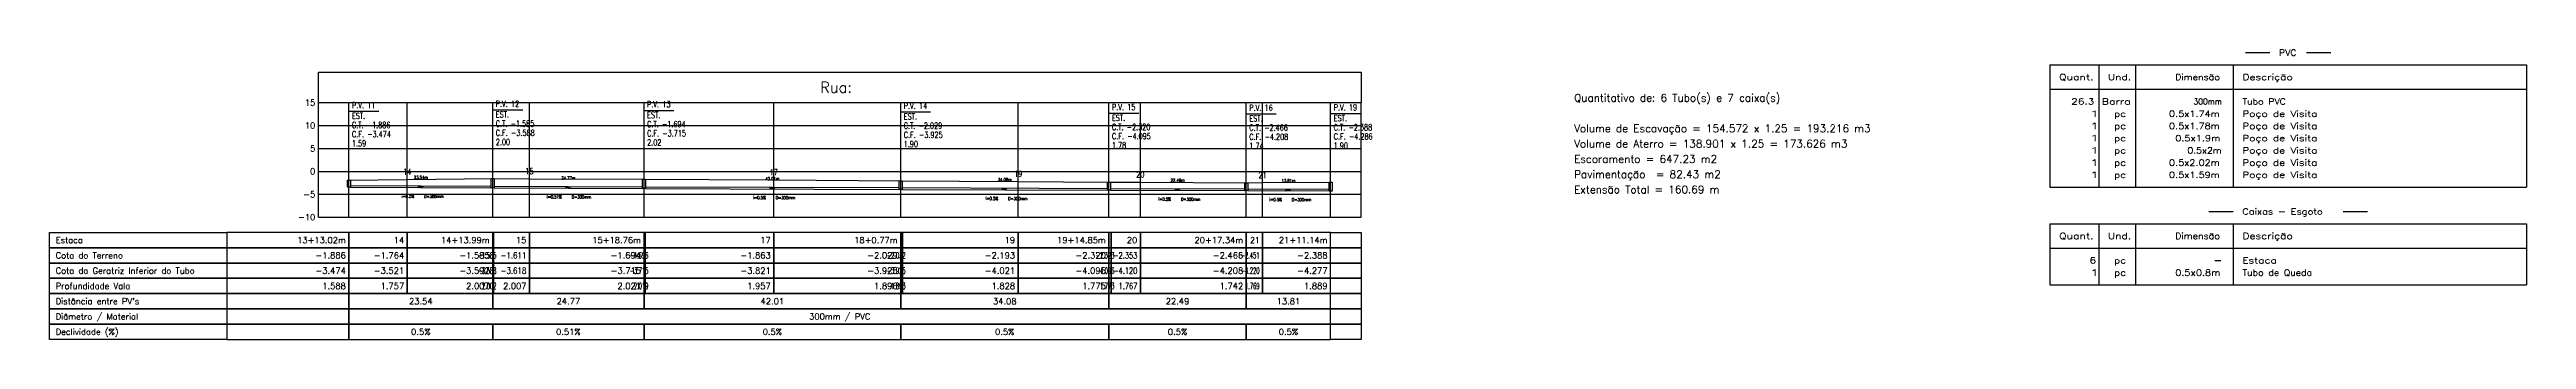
# Model space of a CAD drawing. Extents: x -44 to 14114764, y -20 to 289527804.
# Drawn here: x 359042.6 to 359448.1, y 7352678.1 to 7352725.5 of the extents above; entities that cross this region are included whole.
import ezdxf
from ezdxf.enums import TextEntityAlignment as Align

# ---------------------------------------------------------------- set-up
doc = ezdxf.new("R2010")
doc.units = 0
for name, color, linetype in [('LISTAGEM_LINHA', 7, 'Continuous'), ('LISTAGEM_TEXTO', 7, 'Continuous'), ('PS_IND_COMPRIMENTO', 7, 'Continuous'), ('PS_IND_DIAMETRO', 7, 'Continuous'), ('PS_IND_FLUXO', 3, 'Continuous'), ('PS_IND_INCLINACAO', 7, 'Continuous'), ('PS_PERFIL_CAIXAS', 7, 'Continuous'), ('PS_PERFIL_COTA_LIN', 7, 'Continuous'), ('PS_PERFIL_COTA_TXT', 5, 'Continuous'), ('PS_PERFIL_GRADE', 8, 'Continuous'), ('PS_PERFIL_TERRENO', 3, 'Continuous'), ('PS_PERFIL_TITULOS', 5, 'Continuous'), ('PS_PERFIL_TUBO', 7, 'Continuous'), ('PS_PONTOS_IDENTIFICACAO_LIN', 7, 'Continuous'), ('PS_PONTOS_IDENTIFICACAO_TXT', 7, 'Continuous')]:
    doc.layers.add(name, color=color, linetype=linetype)
doc.styles.add('ROMANS', font='ROMANS.shx', dxfattribs={"height": 2})

# ---------------------------------------------------------------- blocks, each defined once
blk = doc.blocks.new('*U1167')
at = {"layer": 'PS_PERFIL_GRADE', "linetype": 'Continuous'}
for p, q in [((0, 0), (0, 18.75)), ((0, 18.75), (170.69, 18.75)), ((5, 0), (5, 18.75)), ((14.55, 0), (14.55, 18.75)), ((28.54, 0), (28.54, 18.75)), ((28.54, 0), (28.54, 18.75)), ((34.55, 0), (34.55, 18.75)), ((53.31, 0), (53.31, 18.75)), ((53.31, 0), (53.31, 18.75)), ((74.55, 0), (74.55, 18.75)), ((95.32, 0), (95.32, 18.75)), ((95.32, 0), (95.32, 18.75)), ((114.55, 0), (114.55, 18.75)), ((129.39, 0), (129.39, 18.75)), ((129.39, 0), (129.39, 18.75)), ((134.55, 0), (134.55, 18.75)), ((151.89, 0), (151.89, 18.75)), ((151.89, 0), (151.89, 18.75)), ((154.55, 0), (154.55, 18.75)), ((165.69, 0), (165.69, 18.75)), ((170.69, 0), (170.69, 18.75)), ((0, 15), (170.69, 15)), ((0, 11.25), (170.69, 11.25)), ((0, 7.5), (170.69, 7.5)), ((0, 3.75), (170.69, 3.75)), ((0, 0), (170.69, 0))]:
    blk.add_line(p, q, dxfattribs=at)
blk.add_lwpolyline([(0, 18.75), (0, 23.75), (170.69, 23.75), (170.69, 18.75)], dxfattribs=at)
at = {"layer": 'PS_PERFIL_GRADE', "style": 'ROMANS'}
for s, p in [('15', (-0.5, 18.75)), ('10', (-0.5, 15)), ('5', (-0.5, 11.25)), ('-5', (-0.5, 3.75)), ('0', (-0.5, 7.5)), ('-10', (-0.5, 0))]:
    blk.add_text(s, height=1, dxfattribs=at).set_placement(p, align=Align.MIDDLE_RIGHT)

msp = doc.modelspace()

# ---------------------------------------------------------------- linework, layer by layer
at = {"layer": 'LISTAGEM_LINHA'}
for p, q in [((359402.077, 7352724.998), (359406.077, 7352724.998)), ((359412.077, 7352724.998), (359416.077, 7352724.998)), ((359370.077, 7352722.998), (359448.077, 7352722.998)), ((359370.077, 7352722.998), (359370.077, 7352702.998)), ((359370.077, 7352718.998), (359448.077, 7352718.998)), ((359378.077, 7352722.998), (359378.077, 7352702.998)), ((359384.077, 7352722.998), (359384.077, 7352702.998)), ((359400.077, 7352722.998), (359400.077, 7352702.998)), ((359448.077, 7352722.998), (359448.077, 7352702.998)), ((359370.077, 7352702.998), (359448.077, 7352702.998)), ((359396.077, 7352698.998), (359400.077, 7352698.998)), ((359418.077, 7352698.998), (359422.077, 7352698.998)), ((359370.077, 7352696.998), (359448.077, 7352696.998)), ((359370.077, 7352696.998), (359370.077, 7352686.998)), ((359378.077, 7352696.998), (359378.077, 7352686.998)), ((359384.077, 7352696.998), (359384.077, 7352686.998)), ((359400.077, 7352696.998), (359400.077, 7352686.998)), ((359448.077, 7352696.998), (359448.077, 7352686.998)), ((359370.077, 7352692.998), (359448.077, 7352692.998)), ((359397.077, 7352690.998), (359398.077, 7352690.998)), ((359370.077, 7352686.998), (359448.077, 7352686.998))]:
    msp.add_line(p, q, dxfattribs=at)
at = {"layer": 'PS_IND_FLUXO'}
for points in [[(359102.916, 7352703.032, 0.5, 0, 0), (359103.916, 7352703.028, 0, 0, 0)], [(359127.072, 7352702.943, 0.5, 0, 0), (359128.072, 7352702.939, 0, 0, 0)], [(359160.458, 7352702.817, 0.5, 0, 0), (359161.458, 7352702.813, 0, 0, 0)], [(359198.499, 7352702.674, 0.5, 0, 0), (359199.499, 7352702.671, 0, 0, 0)], [(359226.784, 7352702.568, 0.5, 0, 0), (359227.784, 7352702.564, 0, 0, 0)], [(359244.934, 7352702.5, 0.5, 0, 0), (359245.934, 7352702.496, 0, 0, 0)]]:
    msp.add_lwpolyline(points, format="xyseb", dxfattribs=at)
at = {"layer": 'PS_PERFIL_CAIXAS', "linetype": 'Continuous'}
for points in [[(359091.394, 7352704.153), (359091.894, 7352704.153), (359091.894, 7352702.962), (359091.394, 7352702.962)], [(359114.938, 7352704.379), (359115.438, 7352704.379), (359115.438, 7352702.876), (359114.938, 7352702.876)], [(359139.705, 7352704.297), (359140.205, 7352704.297), (359140.205, 7352702.781), (359139.705, 7352702.781)], [(359181.711, 7352704.046), (359182.211, 7352704.046), (359182.211, 7352702.624), (359181.711, 7352702.624)], [(359215.788, 7352703.827), (359216.288, 7352703.827), (359216.288, 7352702.496), (359215.788, 7352702.496)], [(359238.281, 7352703.718), (359238.781, 7352703.718), (359238.781, 7352702.412), (359238.281, 7352702.412)], [(359252.087, 7352703.776), (359252.587, 7352703.776), (359252.587, 7352702.352), (359252.087, 7352702.352)]]:
    msp.add_lwpolyline(points, close=True, dxfattribs=at)
at = {"layer": 'PS_PERFIL_COTA_LIN', "linetype": 'Continuous'}
for points in [[(359071.644, 7352695.567), (359071.644, 7352693.067), (359042.644, 7352693.067), (359042.644, 7352695.567)], [(359071.644, 7352695.567), (359071.644, 7352693.067), (359091.644, 7352693.067), (359091.644, 7352695.567)], [(359091.644, 7352695.567), (359091.644, 7352693.067), (359101.193, 7352693.067), (359101.193, 7352695.567)], [(359101.193, 7352695.567), (359101.193, 7352693.067), (359115.188, 7352693.067), (359115.188, 7352695.567)], [(359115.188, 7352695.567), (359115.188, 7352693.067), (359115.288, 7352693.067), (359115.288, 7352695.567)], [(359115.288, 7352695.567), (359115.288, 7352693.067), (359121.193, 7352693.067), (359121.193, 7352695.567)], [(359121.193, 7352695.567), (359121.193, 7352693.067), (359139.955, 7352693.067), (359139.955, 7352695.567)], [(359139.955, 7352695.567), (359139.955, 7352693.067), (359140.155, 7352693.067), (359140.155, 7352695.567)], [(359140.155, 7352695.567), (359140.155, 7352693.067), (359161.193, 7352693.067), (359161.193, 7352695.567)], [(359161.193, 7352695.567), (359161.193, 7352693.067), (359181.961, 7352693.067), (359181.961, 7352695.567)], [(359181.961, 7352695.567), (359181.961, 7352693.067), (359182.261, 7352693.067), (359182.261, 7352695.567)], [(359182.261, 7352695.567), (359182.261, 7352693.067), (359201.193, 7352693.067), (359201.193, 7352695.567)], [(359201.193, 7352695.567), (359201.193, 7352693.067), (359216.038, 7352693.067), (359216.038, 7352695.567)], [(359216.038, 7352695.567), (359216.038, 7352693.067), (359216.438, 7352693.067), (359216.438, 7352695.567)], [(359216.438, 7352695.567), (359216.438, 7352693.067), (359221.193, 7352693.067), (359221.193, 7352695.567)], [(359221.193, 7352695.567), (359221.193, 7352693.067), (359238.531, 7352693.067), (359238.531, 7352695.567)], [(359238.531, 7352695.567), (359238.531, 7352693.067), (359241.193, 7352693.067), (359241.193, 7352695.567)], [(359241.193, 7352695.567), (359241.193, 7352693.067), (359252.337, 7352693.067), (359252.337, 7352695.567)], [(359257.337, 7352695.567), (359257.337, 7352693.067), (359252.337, 7352693.067), (359252.337, 7352695.567)], [(359071.644, 7352693.067), (359071.644, 7352690.567), (359042.644, 7352690.567), (359042.644, 7352693.067)], [(359071.644, 7352693.067), (359071.644, 7352690.567), (359091.644, 7352690.567), (359091.644, 7352693.067)], [(359091.644, 7352693.067), (359091.644, 7352690.567), (359101.193, 7352690.567), (359101.193, 7352693.067)], [(359101.193, 7352693.067), (359101.193, 7352690.567), (359115.188, 7352690.567), (359115.188, 7352693.067)], [(359115.188, 7352693.067), (359115.188, 7352690.567), (359115.288, 7352690.567), (359115.288, 7352693.067)], [(359115.288, 7352693.067), (359115.288, 7352690.567), (359121.193, 7352690.567), (359121.193, 7352693.067)], [(359121.193, 7352693.067), (359121.193, 7352690.567), (359139.955, 7352690.567), (359139.955, 7352693.067)], [(359139.955, 7352693.067), (359139.955, 7352690.567), (359140.155, 7352690.567), (359140.155, 7352693.067)], [(359140.155, 7352693.067), (359140.155, 7352690.567), (359161.193, 7352690.567), (359161.193, 7352693.067)], [(359161.193, 7352693.067), (359161.193, 7352690.567), (359181.961, 7352690.567), (359181.961, 7352693.067)], [(359181.961, 7352693.067), (359181.961, 7352690.567), (359182.261, 7352690.567), (359182.261, 7352693.067)], [(359182.261, 7352693.067), (359182.261, 7352690.567), (359201.193, 7352690.567), (359201.193, 7352693.067)], [(359201.193, 7352693.067), (359201.193, 7352690.567), (359216.038, 7352690.567), (359216.038, 7352693.067)], [(359216.038, 7352693.067), (359216.038, 7352690.567), (359216.438, 7352690.567), (359216.438, 7352693.067)], [(359216.438, 7352693.067), (359216.438, 7352690.567), (359221.193, 7352690.567), (359221.193, 7352693.067)], [(359221.193, 7352693.067), (359221.193, 7352690.567), (359238.531, 7352690.567), (359238.531, 7352693.067)], [(359238.531, 7352693.067), (359238.531, 7352690.567), (359241.193, 7352690.567), (359241.193, 7352693.067)], [(359241.193, 7352693.067), (359241.193, 7352690.567), (359252.337, 7352690.567), (359252.337, 7352693.067)], [(359257.337, 7352693.067), (359257.337, 7352690.567), (359252.337, 7352690.567), (359252.337, 7352693.067)], [(359071.644, 7352690.567), (359071.644, 7352688.067), (359042.644, 7352688.067), (359042.644, 7352690.567)], [(359071.644, 7352688.067), (359071.644, 7352685.567), (359042.644, 7352685.567), (359042.644, 7352688.067)], [(359071.644, 7352690.567), (359071.644, 7352688.067), (359091.644, 7352688.067), (359091.644, 7352690.567)], [(359071.644, 7352688.067), (359071.644, 7352685.567), (359091.644, 7352685.567), (359091.644, 7352688.067)], [(359091.644, 7352690.567), (359091.644, 7352688.067), (359101.193, 7352688.067), (359101.193, 7352690.567)], [(359091.644, 7352688.067), (359091.644, 7352685.567), (359101.193, 7352685.567), (359101.193, 7352688.067)], [(359101.193, 7352690.567), (359101.193, 7352688.067), (359115.188, 7352688.067), (359115.188, 7352690.567)], [(359101.193, 7352688.067), (359101.193, 7352685.567), (359115.188, 7352685.567), (359115.188, 7352688.067)], [(359115.188, 7352690.567), (359115.188, 7352688.067), (359115.288, 7352688.067), (359115.288, 7352690.567)], [(359115.188, 7352688.067), (359115.188, 7352685.567), (359115.288, 7352685.567), (359115.288, 7352688.067)], [(359115.288, 7352690.567), (359115.288, 7352688.067), (359121.193, 7352688.067), (359121.193, 7352690.567)], [(359115.288, 7352688.067), (359115.288, 7352685.567), (359121.193, 7352685.567), (359121.193, 7352688.067)], [(359121.193, 7352690.567), (359121.193, 7352688.067), (359139.955, 7352688.067), (359139.955, 7352690.567)], [(359121.193, 7352688.067), (359121.193, 7352685.567), (359139.955, 7352685.567), (359139.955, 7352688.067)], [(359139.955, 7352690.567), (359139.955, 7352688.067), (359140.155, 7352688.067), (359140.155, 7352690.567)], [(359139.955, 7352688.067), (359139.955, 7352685.567), (359140.155, 7352685.567), (359140.155, 7352688.067)], [(359140.155, 7352690.567), (359140.155, 7352688.067), (359161.193, 7352688.067), (359161.193, 7352690.567)], [(359140.155, 7352688.067), (359140.155, 7352685.567), (359161.193, 7352685.567), (359161.193, 7352688.067)], [(359161.193, 7352690.567), (359161.193, 7352688.067), (359181.961, 7352688.067), (359181.961, 7352690.567)], [(359161.193, 7352688.067), (359161.193, 7352685.567), (359181.961, 7352685.567), (359181.961, 7352688.067)], [(359181.961, 7352690.567), (359181.961, 7352688.067), (359182.261, 7352688.067), (359182.261, 7352690.567)], [(359181.961, 7352688.067), (359181.961, 7352685.567), (359182.261, 7352685.567), (359182.261, 7352688.067)], [(359182.261, 7352690.567), (359182.261, 7352688.067), (359201.193, 7352688.067), (359201.193, 7352690.567)], [(359182.261, 7352688.067), (359182.261, 7352685.567), (359201.193, 7352685.567), (359201.193, 7352688.067)], [(359201.193, 7352690.567), (359201.193, 7352688.067), (359216.038, 7352688.067), (359216.038, 7352690.567)], [(359201.193, 7352688.067), (359201.193, 7352685.567), (359216.038, 7352685.567), (359216.038, 7352688.067)], [(359216.038, 7352690.567), (359216.038, 7352688.067), (359216.438, 7352688.067), (359216.438, 7352690.567)], [(359216.038, 7352688.067), (359216.038, 7352685.567), (359216.438, 7352685.567), (359216.438, 7352688.067)], [(359216.438, 7352690.567), (359216.438, 7352688.067), (359221.193, 7352688.067), (359221.193, 7352690.567)], [(359216.438, 7352688.067), (359216.438, 7352685.567), (359221.193, 7352685.567), (359221.193, 7352688.067)], [(359221.193, 7352690.567), (359221.193, 7352688.067), (359238.531, 7352688.067), (359238.531, 7352690.567)], [(359221.193, 7352688.067), (359221.193, 7352685.567), (359238.531, 7352685.567), (359238.531, 7352688.067)], [(359238.531, 7352690.567), (359238.531, 7352688.067), (359241.193, 7352688.067), (359241.193, 7352690.567)], [(359238.531, 7352688.067), (359238.531, 7352685.567), (359241.193, 7352685.567), (359241.193, 7352688.067)], [(359241.193, 7352690.567), (359241.193, 7352688.067), (359252.337, 7352688.067), (359252.337, 7352690.567)], [(359241.193, 7352688.067), (359241.193, 7352685.567), (359252.337, 7352685.567), (359252.337, 7352688.067)], [(359257.337, 7352690.567), (359257.337, 7352688.067), (359252.337, 7352688.067), (359252.337, 7352690.567)], [(359257.337, 7352688.067), (359257.337, 7352685.567), (359252.337, 7352685.567), (359252.337, 7352688.067)], [(359071.644, 7352685.567), (359071.644, 7352683.067), (359042.644, 7352683.067), (359042.644, 7352685.567)], [(359071.644, 7352683.067), (359071.644, 7352680.567), (359042.644, 7352680.567), (359042.644, 7352683.067)], [(359071.644, 7352685.567), (359071.644, 7352683.067), (359091.644, 7352683.067), (359091.644, 7352685.567)], [(359071.644, 7352683.067), (359071.644, 7352680.567), (359091.644, 7352680.567), (359091.644, 7352683.067)], [(359091.644, 7352685.567), (359091.644, 7352683.067), (359115.188, 7352683.067), (359115.188, 7352685.567)], [(359091.644, 7352683.067), (359091.644, 7352680.567), (359252.337, 7352680.567), (359252.337, 7352683.067)], [(359115.188, 7352685.567), (359115.188, 7352683.067), (359139.955, 7352683.067), (359139.955, 7352685.567)], [(359139.955, 7352685.567), (359139.955, 7352683.067), (359181.961, 7352683.067), (359181.961, 7352685.567)], [(359181.961, 7352685.567), (359181.961, 7352683.067), (359216.038, 7352683.067), (359216.038, 7352685.567)], [(359216.038, 7352685.567), (359216.038, 7352683.067), (359238.531, 7352683.067), (359238.531, 7352685.567)], [(359238.531, 7352685.567), (359238.531, 7352683.067), (359252.337, 7352683.067), (359252.337, 7352685.567)], [(359257.337, 7352685.567), (359257.337, 7352683.067), (359252.337, 7352683.067), (359252.337, 7352685.567)], [(359257.337, 7352683.067), (359257.337, 7352680.567), (359252.337, 7352680.567), (359252.337, 7352683.067)], [(359071.644, 7352680.567), (359071.644, 7352678.067), (359042.644, 7352678.067), (359042.644, 7352680.567)], [(359071.644, 7352680.567), (359071.644, 7352678.067), (359091.644, 7352678.067), (359091.644, 7352680.567)], [(359091.644, 7352680.567), (359091.644, 7352678.067), (359115.188, 7352678.067), (359115.188, 7352680.567)], [(359115.188, 7352680.567), (359115.188, 7352678.067), (359139.955, 7352678.067), (359139.955, 7352680.567)], [(359139.955, 7352680.567), (359139.955, 7352678.067), (359181.961, 7352678.067), (359181.961, 7352680.567)], [(359181.961, 7352680.567), (359181.961, 7352678.067), (359216.038, 7352678.067), (359216.038, 7352680.567)], [(359216.038, 7352680.567), (359216.038, 7352678.067), (359238.531, 7352678.067), (359238.531, 7352680.567)], [(359238.531, 7352680.567), (359238.531, 7352678.067), (359252.337, 7352678.067), (359252.337, 7352680.567)], [(359257.337, 7352680.567), (359257.337, 7352678.067), (359252.337, 7352678.067), (359252.337, 7352680.567)]]:
    msp.add_lwpolyline(points, close=True, dxfattribs=at)
for points in [[(359071.644, 7352683.067), (359091.644, 7352683.067)], [(359091.644, 7352685.567), (359101.193, 7352685.567)], [(359091.644, 7352683.067), (359101.193, 7352683.067)], [(359091.644, 7352683.067), (359101.193, 7352683.067)], [(359101.193, 7352685.567), (359115.188, 7352685.567)], [(359101.193, 7352683.067), (359115.188, 7352683.067)], [(359101.193, 7352683.067), (359115.188, 7352683.067)], [(359115.188, 7352683.067), (359115.288, 7352683.067)], [(359115.288, 7352685.567), (359121.193, 7352685.567)], [(359115.288, 7352683.067), (359121.193, 7352683.067)], [(359115.288, 7352683.067), (359121.193, 7352683.067)], [(359121.193, 7352685.567), (359139.955, 7352685.567)], [(359121.193, 7352683.067), (359139.955, 7352683.067)], [(359121.193, 7352683.067), (359139.955, 7352683.067)], [(359139.955, 7352683.067), (359140.155, 7352683.067)], [(359140.155, 7352685.567), (359161.193, 7352685.567)], [(359140.155, 7352683.067), (359161.193, 7352683.067)], [(359140.155, 7352683.067), (359161.193, 7352683.067)], [(359161.193, 7352685.567), (359181.961, 7352685.567)], [(359161.193, 7352683.067), (359181.961, 7352683.067)], [(359161.193, 7352683.067), (359181.961, 7352683.067)], [(359181.961, 7352683.067), (359182.261, 7352683.067)], [(359182.261, 7352685.567), (359201.193, 7352685.567)], [(359182.261, 7352683.067), (359201.193, 7352683.067)], [(359182.261, 7352683.067), (359201.193, 7352683.067)], [(359201.193, 7352685.567), (359216.038, 7352685.567)], [(359201.193, 7352683.067), (359216.038, 7352683.067)], [(359201.193, 7352683.067), (359216.038, 7352683.067)], [(359216.038, 7352683.067), (359216.438, 7352683.067)], [(359216.438, 7352685.567), (359221.193, 7352685.567)], [(359216.438, 7352683.067), (359221.193, 7352683.067)], [(359216.438, 7352683.067), (359221.193, 7352683.067)], [(359238.531, 7352685.567), (359241.193, 7352685.567)], [(359238.531, 7352683.067), (359241.193, 7352683.067)], [(359238.531, 7352683.067), (359241.193, 7352683.067)], [(359241.193, 7352685.567), (359252.337, 7352685.567)], [(359241.193, 7352683.067), (359252.337, 7352683.067)], [(359241.193, 7352683.067), (359252.337, 7352683.067)], [(359071.644, 7352680.567), (359091.644, 7352680.567)], [(359091.644, 7352680.567), (359101.193, 7352680.567)], [(359091.644, 7352680.567), (359101.193, 7352680.567)], [(359101.193, 7352680.567), (359115.188, 7352680.567)], [(359101.193, 7352680.567), (359115.188, 7352680.567)], [(359115.188, 7352680.567), (359115.288, 7352680.567)], [(359115.288, 7352680.567), (359121.193, 7352680.567)], [(359115.288, 7352680.567), (359121.193, 7352680.567)], [(359121.193, 7352680.567), (359139.955, 7352680.567)], [(359121.193, 7352680.567), (359139.955, 7352680.567)], [(359139.955, 7352680.567), (359140.155, 7352680.567)], [(359140.155, 7352680.567), (359161.193, 7352680.567)], [(359140.155, 7352680.567), (359161.193, 7352680.567)], [(359161.193, 7352680.567), (359181.961, 7352680.567)], [(359161.193, 7352680.567), (359181.961, 7352680.567)], [(359181.961, 7352680.567), (359182.261, 7352680.567)], [(359182.261, 7352680.567), (359201.193, 7352680.567)], [(359182.261, 7352680.567), (359201.193, 7352680.567)], [(359201.193, 7352680.567), (359216.038, 7352680.567)], [(359201.193, 7352680.567), (359216.038, 7352680.567)], [(359216.038, 7352680.567), (359216.438, 7352680.567)], [(359216.438, 7352680.567), (359221.193, 7352680.567)], [(359216.438, 7352680.567), (359221.193, 7352680.567)], [(359238.531, 7352680.567), (359241.193, 7352680.567)], [(359238.531, 7352680.567), (359241.193, 7352680.567)], [(359241.193, 7352680.567), (359252.337, 7352680.567)], [(359241.193, 7352680.567), (359252.337, 7352680.567)], [(359091.644, 7352678.067), (359101.193, 7352678.067)], [(359101.193, 7352678.067), (359115.188, 7352678.067)], [(359115.288, 7352678.067), (359121.193, 7352678.067)], [(359121.193, 7352678.067), (359139.955, 7352678.067)], [(359140.155, 7352678.067), (359161.193, 7352678.067)], [(359161.193, 7352678.067), (359181.961, 7352678.067)], [(359182.261, 7352678.067), (359201.193, 7352678.067)], [(359201.193, 7352678.067), (359216.038, 7352678.067)], [(359216.438, 7352678.067), (359221.193, 7352678.067)], [(359238.531, 7352678.067), (359241.193, 7352678.067)], [(359241.193, 7352678.067), (359252.337, 7352678.067)]]:
    msp.add_lwpolyline(points, dxfattribs=at)
at = {"layer": 'PS_PERFIL_TERRENO', "linetype": 'Continuous'}
msp.add_lwpolyline([(359091.644, 7352704.153), (359091.644, 7352704.153), (359091.644, 7352704.153), (359101.193, 7352704.244), (359101.193, 7352704.244), (359115.188, 7352704.379), (359115.188, 7352704.379), (359115.188, 7352704.379), (359115.188, 7352704.379), (359115.188, 7352704.379), (359121.193, 7352704.359), (359121.193, 7352704.359), (359139.955, 7352704.297), (359139.955, 7352704.297), (359139.955, 7352704.297), (359139.955, 7352704.297), (359139.955, 7352704.297), (359161.193, 7352704.17), (359161.193, 7352704.17), (359181.961, 7352704.046), (359181.961, 7352704.046), (359181.961, 7352704.046), (359181.961, 7352704.046), (359181.961, 7352704.046), (359201.193, 7352703.922), (359201.193, 7352703.922), (359216.038, 7352703.827), (359216.038, 7352703.827), (359216.038, 7352703.827), (359216.038, 7352703.827), (359216.038, 7352703.827), (359221.193, 7352703.802), (359221.193, 7352703.802), (359238.531, 7352703.718), (359238.531, 7352703.718), (359238.531, 7352703.718), (359238.531, 7352703.718), (359238.531, 7352703.718), (359241.193, 7352703.729), (359241.193, 7352703.729), (359252.337, 7352703.776), (359252.337, 7352703.776), (359252.337, 7352703.776)], dxfattribs=at)
at = {"layer": 'PS_PERFIL_TUBO', "linetype": 'Continuous'}
for points in [[(359091.894, 7352702.962), (359114.938, 7352702.873), (359114.938, 7352703.098), (359091.894, 7352703.187)], [(359115.438, 7352702.876), (359139.705, 7352702.781), (359139.705, 7352703.006), (359115.438, 7352703.101)], [(359140.205, 7352702.781), (359181.711, 7352702.624), (359181.711, 7352702.849), (359140.205, 7352703.006)], [(359182.211, 7352702.624), (359215.788, 7352702.496), (359215.788, 7352702.721), (359182.211, 7352702.849)], [(359216.288, 7352702.496), (359238.281, 7352702.412), (359238.281, 7352702.637), (359216.288, 7352702.721)], [(359238.781, 7352702.412), (359252.087, 7352702.36), (359252.087, 7352702.585), (359238.781, 7352702.637)]]:
    msp.add_lwpolyline(points, close=True, dxfattribs=at)
at = {"layer": 'PS_PONTOS_IDENTIFICACAO_LIN', "linetype": 'Continuous'}
for points in [[(359091.644, 7352704.153), (359091.644, 7352715.403), (359096.544, 7352715.403)], [(359115.188, 7352704.379), (359115.188, 7352715.629), (359120.088, 7352715.629)], [(359139.955, 7352704.297), (359139.955, 7352715.547), (359144.855, 7352715.547)], [(359181.961, 7352704.046), (359181.961, 7352715.296), (359186.861, 7352715.296)], [(359216.038, 7352703.827), (359216.038, 7352715.077), (359220.938, 7352715.077)], [(359238.531, 7352703.718), (359238.531, 7352714.968), (359243.431, 7352714.968)], [(359252.337, 7352703.776), (359252.337, 7352715.026), (359257.237, 7352715.026)]]:
    msp.add_lwpolyline(points, dxfattribs=at)

# ---------------------------------------------------------------- block references
at = {"layer": 'PS_PERFIL_GRADE'}
msp.add_blockref('*U1167', (359086.644, 7352698.067), dxfattribs=at)

# ---------------------------------------------------------------- texts
at = {"layer": 'LISTAGEM_TEXTO', "style": 'ROMANS'}
for s, width, p in [('PVC', 1.105263, (359407.577, 7352724.498)), ('Quant.', 1.298969, (359371.577, 7352720.498)), ('Und.', 1.272727, (359379.577, 7352720.498)), ('Dimensão', 1.135135, (359390.577, 7352720.498)), ('Descrição', 1.277027, (359401.577, 7352720.498)), ('26.3', 1.253731, (359373.577, 7352716.498)), ('1', 1.909091, (359376.577, 7352714.498)), ('Barra', 1.296296, (359378.577, 7352716.498)), ('pc', 1.235294, (359380.577, 7352714.498)), ('0.5x1.74m', 1.159509, (359389.577, 7352714.498)), ('300mm', 0.905172, (359393.577, 7352716.498)), ('Tubo PVC', 1.112583, (359401.577, 7352716.498)), ('Poço de Visita', 1.25641, (359401.577, 7352714.498)), ('1', 1.909091, (359376.577, 7352712.498)), ('1', 1.909091, (359376.577, 7352710.498)), ('pc', 1.235294, (359380.577, 7352712.498)), ('pc', 1.235294, (359380.577, 7352710.498)), ('0.5x1.78m', 1.159509, (359389.577, 7352712.498)), ('0.5x1.9m', 1.174825, (359390.577, 7352710.498)), ('Poço de Visita', 1.25641, (359401.577, 7352712.498)), ('Poço de Visita', 1.25641, (359401.577, 7352710.498)), ('1', 1.909091, (359376.577, 7352708.498)), ('1', 1.909091, (359376.577, 7352706.498)), ('pc', 1.235294, (359380.577, 7352708.498)), ('pc', 1.235294, (359380.577, 7352706.498)), ('0.5x2.02m', 1.159509, (359389.577, 7352706.498)), ('0.5x2m', 1.115044, (359392.577, 7352708.498)), ('Poço de Visita', 1.25641, (359401.577, 7352708.498)), ('Poço de Visita', 1.25641, (359401.577, 7352706.498)), ('1', 1.909091, (359376.577, 7352704.498)), ('pc', 1.235294, (359380.577, 7352704.498)), ('0.5x1.59m', 1.159509, (359389.577, 7352704.498)), ('Poço de Visita', 1.25641, (359401.577, 7352704.498)), ('Caixas - Esgoto', 1.162362, (359401.577, 7352698.498)), ('Quant.', 1.298969, (359371.577, 7352694.498)), ('Und.', 1.272727, (359379.577, 7352694.498)), ('Dimensão', 1.135135, (359390.577, 7352694.498)), ('Descrição', 1.277027, (359401.577, 7352694.498)), ('6', 1.235294, (359376.577, 7352690.498)), ('pc', 1.235294, (359380.577, 7352690.498)), ('Estaca', 1.26, (359401.577, 7352690.498)), ('1', 1.909091, (359376.577, 7352688.498)), ('pc', 1.235294, (359380.577, 7352688.498)), ('0.5x0.8m', 1.174825, (359390.577, 7352688.498)), ('Tubo de Queda', 1.114286, (359401.577, 7352688.498))]:
    msp.add_text(s, height=1, dxfattribs=dict(at, width=width)).set_placement(p)
at = {"layer": 'LISTAGEM_TEXTO', "color": 7, "style": 'ROMANS'}
for s, p in [('Quantitativo de: 6 Tubo(s) e 7 caixa(s)', (359292.191, 7352716.969)), ('Volume de Escavação = 154.572 x 1.25 = 193.216 m3', (359292.191, 7352711.969)), ('Volume de Aterro = 138.901 x 1.25 = 173.626 m3', (359292.191, 7352709.469)), ('Escoramento = 647.23 m2', (359292.191, 7352706.969)), ('Pavimentação  = 82.43 m2', (359292.191, 7352704.469)), ('Extensão Total = 160.69 m', (359292.191, 7352701.969))]:
    msp.add_text(s, height=1.25, dxfattribs=at).set_placement(p)
at = {"layer": 'PS_IND_COMPRIMENTO', "style": 'ROMANS', "width": 0.8}
for s, rotation, p in [('23.54m', 359.77921, (359103.422, 7352704.58)), ('24.77m', 359.77565, (359127.578, 7352704.491)), ('42.01m', 359.78258, (359160.964, 7352704.365)), ('34.08m', 359.78193, (359199.005, 7352704.222)), ('22.49m', 359.78018, (359227.29, 7352704.116)), ('13.81m', 359.77555, (359245.44, 7352704.048))]:
    msp.add_text(s, height=0.5, rotation=rotation, dxfattribs=at).set_placement(p, align=Align.MIDDLE_CENTER)
at = {"layer": 'PS_IND_DIAMETRO', "style": 'ROMANS', "width": 0.8}
for rotation, p in [(359.77921, (359105.56, 7352701.472)), (359.77565, (359129.716, 7352701.383)), (359.78258, (359163.102, 7352701.257)), (359.78193, (359201.143, 7352701.114)), (359.78018, (359229.428, 7352701.008)), (359.77555, (359247.578, 7352700.94))]:
    msp.add_text('D=300mm', height=0.5, rotation=rotation, dxfattribs=at).set_placement(p, align=Align.MIDDLE_CENTER)
at = {"layer": 'PS_IND_INCLINACAO', "style": 'ROMANS', "width": 0.8}
for s, rotation, p in [('i=0.5%', 359.77921, (359101.31, 7352701.488)), ('i=0.51%', 359.77565, (359125.266, 7352701.4)), ('i=0.5%', 359.78258, (359158.852, 7352701.273)), ('i=0.5%', 359.78193, (359196.894, 7352701.13)), ('i=0.5%', 359.78018, (359225.178, 7352701.024)), ('i=0.5%', 359.77555, (359243.328, 7352700.956))]:
    msp.add_text(s, height=0.5, rotation=rotation, dxfattribs=at).set_placement(p, align=Align.MIDDLE_CENTER)
at = {"layer": 'PS_PERFIL_COTA_TXT', "style": 'ROMANS'}
for s, p in [('Estaca', (359043.644, 7352694.317)), ('Cota do Terreno', (359043.644, 7352691.817)), ('Cota da Geratriz Inferior do Tubo', (359043.644, 7352689.317)), ('Profundidade Vala', (359043.644, 7352686.817)), ("Distância entre PV's", (359043.644, 7352684.317)), ('Diâmetro / Material', (359043.644, 7352681.817)), ('Declividade (%)', (359043.644, 7352679.317))]:
    msp.add_text(s, height=1, dxfattribs=at).set_placement(p, align=Align.MIDDLE_LEFT)
for s, p in [('13+13.02m', (359091.144, 7352694.317)), ('14', (359100.693, 7352694.317)), ('14+13.99m', (359114.688, 7352694.317)), ('15', (359120.693, 7352694.317)), ('15+18.76m', (359139.455, 7352694.317)), ('17', (359160.693, 7352694.317)), ('18+0.77m', (359181.461, 7352694.317)), ('19', (359200.693, 7352694.317)), ('19+14.85m', (359215.538, 7352694.317)), ('20', (359220.693, 7352694.317)), ('20+17.34m', (359238.031, 7352694.317)), ('21+11.14m', (359251.837, 7352694.317)), ('-1.886', (359091.144, 7352691.817)), ('-1.764', (359100.693, 7352691.817)), ('-1.585', (359114.688, 7352691.817)), ('-1.694', (359139.455, 7352691.817)), ('-1.863', (359160.693, 7352691.817)), ('-2.029', (359181.461, 7352691.817)), ('-2.193', (359200.693, 7352691.817)), ('-2.320', (359215.538, 7352691.817)), ('-2.466', (359238.031, 7352691.817)), ('-2.388', (359251.837, 7352691.817)), ('-3.474', (359091.144, 7352689.317)), ('1.588', (359091.144, 7352686.817)), ('-3.521', (359100.693, 7352689.317)), ('1.757', (359100.693, 7352686.817)), ('-3.592', (359114.688, 7352689.317)), ('2.007', (359114.688, 7352686.817)), ('-3.715', (359139.455, 7352689.317)), ('2.021', (359139.455, 7352686.817)), ('-3.821', (359160.693, 7352689.317)), ('1.957', (359160.693, 7352686.817)), ('-3.925', (359181.461, 7352689.317)), ('1.896', (359181.461, 7352686.817)), ('-4.021', (359200.693, 7352689.317)), ('1.828', (359200.693, 7352686.817)), ('-4.095', (359215.538, 7352689.317)), ('1.775', (359215.538, 7352686.817)), ('-4.208', (359238.031, 7352689.317)), ('1.742', (359238.031, 7352686.817)), ('-4.277', (359251.837, 7352689.317)), ('1.889', (359251.837, 7352686.817))]:
    msp.add_text(s, height=1, dxfattribs=at).set_placement(p, align=Align.MIDDLE_RIGHT)
for s, width, p in [('21', 0.887491, (359240.693, 7352694.317)), ('-1.585', 0.5, (359115.788, 7352691.817)), ('-1.611', 0.843572, (359120.693, 7352691.817)), ('-1.696', 0.5, (359140.655, 7352691.817)), ('-2.032', 0.5, (359182.761, 7352691.817)), ('-2.323', 0.5, (359216.938, 7352691.817)), ('-2.353', 0.679275, (359220.693, 7352691.817)), ('-2.451', 0.5, (359240.693, 7352691.817)), ('-3.588', 0.5, (359115.788, 7352689.317)), ('2.002', 0.5, (359115.788, 7352686.817)), ('-3.618', 0.843572, (359120.693, 7352689.317)), ('2.007', 0.984167, (359120.693, 7352686.817)), ('-3.715', 0.5, (359140.655, 7352689.317)), ('2.019', 0.5, (359140.655, 7352686.817)), ('-3.925', 0.5, (359182.761, 7352689.317)), ('1.893', 0.5, (359182.761, 7352686.817)), ('-4.096', 0.5, (359216.938, 7352689.317)), ('1.773', 0.5, (359216.938, 7352686.817)), ('-4.120', 0.679275, (359220.693, 7352689.317)), ('1.767', 0.792488, (359220.693, 7352686.817)), ('-4.220', 0.5, (359240.693, 7352689.317)), ('1.769', 0.5, (359240.693, 7352686.817))]:
    msp.add_text(s, height=1, dxfattribs=dict(at, width=width)).set_placement(p, align=Align.MIDDLE_RIGHT)
for s, p in [('23.54', (359103.416, 7352684.317)), ('24.77', (359127.572, 7352684.317)), ('42.01', (359160.958, 7352684.317)), ('300mm / PVC', (359171.99, 7352681.817)), ('34.08', (359198.999, 7352684.317)), ('22.49', (359227.284, 7352684.317)), ('13.81', (359245.434, 7352684.317)), ('0.5%', (359103.416, 7352679.317)), ('0.51%', (359127.572, 7352679.317)), ('0.5%', (359160.958, 7352679.317)), ('0.5%', (359198.999, 7352679.317)), ('0.5%', (359227.284, 7352679.317)), ('0.5%', (359245.434, 7352679.317))]:
    msp.add_text(s, height=1, dxfattribs=at).set_placement(p, align=Align.MIDDLE_CENTER)
at = {"layer": 'PS_PERFIL_TITULOS', "style": 'ROMANS'}
msp.add_text('Rua: ', height=1.75, dxfattribs=at).set_placement((359171.99, 7352719.317), align=Align.MIDDLE_CENTER)
at = {"layer": 'PS_PONTOS_IDENTIFICACAO_TXT', "style": 'ROMANS', "width": 0.7}
for s, p in [('P.V. 11', (359092.144, 7352715.903)), ('EST. ', (359092.144, 7352714.153)), ('P.V. 12', (359115.688, 7352716.129)), ('EST. ', (359115.688, 7352714.379)), ('P.V. 13', (359140.455, 7352716.047)), ('EST. ', (359140.455, 7352714.297)), ('P.V. 14', (359182.461, 7352715.796)), ('EST. ', (359182.461, 7352714.046)), ('P.V. 15', (359216.538, 7352715.577)), ('P.V. 16', (359239.031, 7352715.468)), ('P.V. 19', (359252.837, 7352715.526)), ('C.T. -1.886', (359092.144, 7352712.653)), ('C.F. -3.474', (359092.144, 7352711.153)), ('C.T. -1.585', (359115.688, 7352712.879)), ('C.F. -3.588', (359115.688, 7352711.379)), ('2.00', (359115.688, 7352709.879)), ('C.T. -1.694', (359140.455, 7352712.797)), ('C.F. -3.715', (359140.455, 7352711.297)), ('C.T. -2.029', (359182.461, 7352712.546)), ('C.F. -3.925', (359182.461, 7352711.046)), ('C.T. -2.320', (359216.538, 7352712.327)), ('C.F. -4.095', (359216.538, 7352710.827)), ('EST. ', (359216.538, 7352713.827)), ('C.T. -2.466', (359239.031, 7352712.218)), ('C.F. -4.208', (359239.031, 7352710.718)), ('EST. ', (359239.031, 7352713.718)), ('C.T. -2.388', (359252.837, 7352712.276)), ('C.F. -4.286', (359252.837, 7352710.776)), ('EST. ', (359252.837, 7352713.776)), ('1.59', (359092.144, 7352709.653)), ('2.02', (359140.455, 7352709.797)), ('1.90', (359182.461, 7352709.546)), ('1.78', (359216.538, 7352709.327)), ('1.74', (359239.031, 7352709.218)), ('1.90', (359252.837, 7352709.276))]:
    msp.add_text(s, height=1, dxfattribs=at).set_placement(p)
for s, p in [('14', (359101.193, 7352704.994)), ('15', (359121.193, 7352705.109)), ('17', (359161.193, 7352704.92)), ('19', (359201.193, 7352704.672)), ('20', (359221.193, 7352704.552)), ('21', (359241.193, 7352704.479))]:
    msp.add_text(s, height=1, dxfattribs=at).set_placement(p, align=Align.CENTER)

doc.saveas('drawing.dxf')
